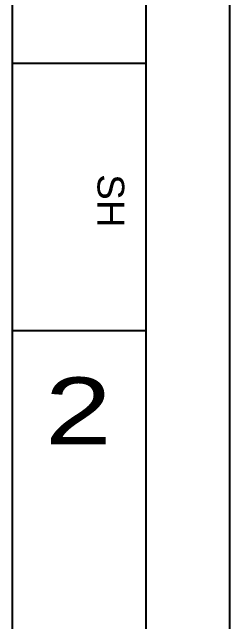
# Model space of a CAD drawing. Extents: x 0 to 187562, y 0 to 215336.
# Drawn here: x 576.9 to 594, y 92.39 to 140.29 of the extents above; entities that cross this region are included whole.
import ezdxf
from ezdxf.enums import TextEntityAlignment as Align

# ---------------------------------------------------------------- set-up
doc = ezdxf.new("R2010")
doc.units = 0
doc.header["$LTSCALE"] = 32.67
doc.header["$MEASUREMENT"] = 0
doc.layers.get('0').update_dxf_attribs({"linetype": 'CONTINUOUS'})
doc.styles.get("Standard").update_dxf_attribs({"font": 'txt', "width": 0.8})

msp = doc.modelspace()

# ---------------------------------------------------------------- linework, layer by layer
at = {"color": 7, "linetype": 'Continuous'}
msp.add_line((594, 0), (594, 420), dxfattribs=at)
at = {"color": 3, "linetype": 'Continuous'}
for p, q in [((587.402, 408.219), (587.402, 10.27)), ((576.902, 397.719), (576.902, 20.77)), ((587.402, 136.27), (576.902, 136.27)), ((587.402, 115.27), (576.902, 115.27))]:
    msp.add_line(p, q, dxfattribs=at)

# ---------------------------------------------------------------- texts
at = {"color": 2, "linetype": 'Continuous', "oblique": 0, "width": 1.2}
msp.add_text('SH', height=2.1, rotation=270, dxfattribs=at).set_placement((583.603, 127.569), (583.603, 123.369), align=Align.FIT)
at = {"color": 2, "linetype": 'Continuous', "oblique": 0, "width": 1.5}
msp.add_text('2', height=5.25, dxfattribs=at).set_placement((579.471, 106.345), (584.721, 106.345), align=Align.FIT)

doc.saveas('drawing.dxf')
